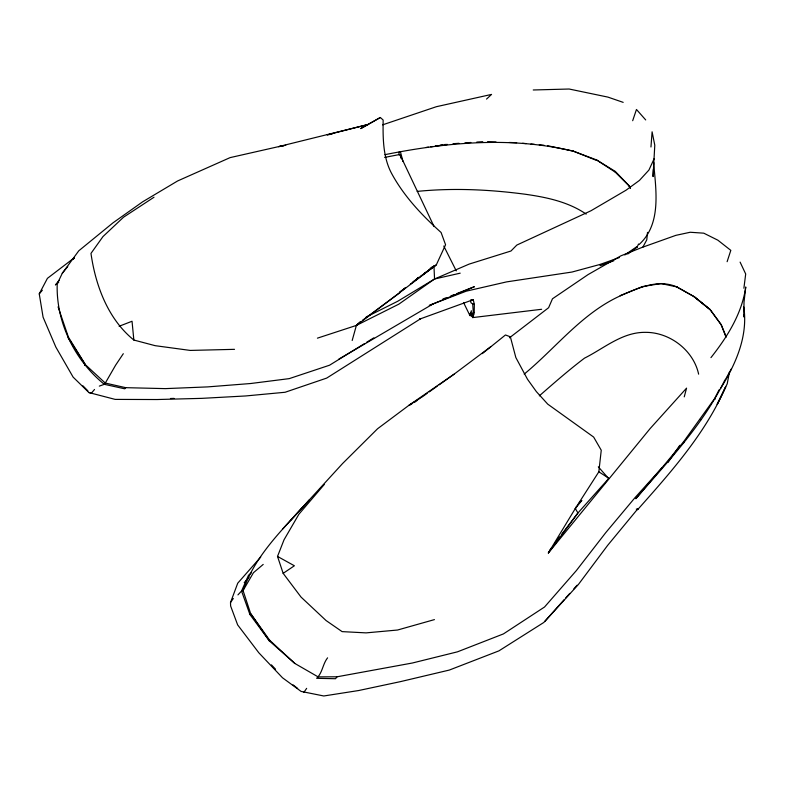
<?xml version="1.0" encoding="UTF-8"?>
<svg xmlns="http://www.w3.org/2000/svg" width="785" height="785" viewBox="0 0 785 785"><rect width="100%" height="100%" fill="white"/><g stroke="black" fill="none" stroke-linecap="round" stroke-linejoin="round"><path stroke-width="1.18" d="M541.65 309.28L472.688 317.591L474.199 312.489L474.346 304.374L473.218 299.684L471.844 299.752L473.218 299.684L419.582 319.142L420.731 318.671L326.688 378.095L285.092 392.264L245.695 395.954L201.784 398.358L157 399.536L115.179 399.398L88.921 392.569L73.123 377.114L55.843 347.078L43.087 317.199L39.25 293.865L47.414 278.351L73.77 258.216M628.883 185.692L615.126 172.052L596.561 159.934L573.06 151.054L547.547 145.725M653.336 169.481L653.041 176.596L654.788 145.186L652.099 131.811L650.961 147.001M653.522 164.742L653.62 162.367C655.828 189.734 661.892 223.813 639.127 244.478M647.507 232.399L646.781 239.837L642.837 247.187M684.245 396.857L686.571 388.133L650.117 428.59L548.352 552.993L575.297 508.533L598.837 471.814L601.251 450.237L593.656 437.078L547.744 404.147L536.381 391.637L527.52 379.302L515.843 357.548L510.358 336.814L505.462 334.969L482.314 353.613M743.895 288.232L745.691 273.975L740.098 262.102M384.611 157.412L398.829 154.674L399.241 151.858L399.477 152.349M729.51 371.766L727.214 383.806L717.176 404.324L725.732 386.75C705.499 433.457 670.989 472.099 637.548 509.74L637.891 508.729L636.704 509.504L636.321 509.072M352.18 340.494L356.39 325.412L360.727 321.497M473.649 314.854L472.688 317.591L473.306 312.43L472.698 303.962L470.961 302.765L470.539 299.939M463.523 302.48L469.94 315.59L471.334 310.732L471.314 316.59L473.306 312.43L474.199 312.489M727.116 261.699L730.815 250.366L717.863 240.181L703.762 233.174L690.201 232.262L675.875 235.343L641.855 247.491L620.876 255.841L588.093 274.583L552.483 298.771L548.607 307.72L509.465 337.805M632.681 120.713L636.468 109.468L645.702 119.938M564.091 599.76L543.799 622.476L498.917 650.873L449.314 670.066L400.615 681.596L358.578 690.545L323.803 695.981L301.116 691.428L282.502 677.779L258.805 652.757L237.649 624.899L230.623 605.991L230.505 602.546L237.727 583.196L260.728 557.046M434.429 619.61L397.563 630.021L366.065 632.877L342.103 631.621L326.06 620.533L301.038 597.081L283.159 573.344L277.517 556.428L284.033 539.795L298.948 514.146L324.264 484.502M615.126 172.052L615.361 171.473L596.561 159.934M317.425 338.158L356.39 325.412L436.323 264.849L445.566 244.753L441.091 232.488C422.124 215.453 404.393 196.741 392.029 174.231C382.923 157.844 382.874 138.327 383.149 120.036L380.332 117.505L360.786 128.573L380.332 117.505M654.219 158.56L648.91 170.08L639.422 180.432L626.057 190.196L590.948 210.773L516.824 245.067L510.957 251.014L469.136 264.103L434.556 278.999L397.661 301.303L366.144 317.052M627.686 254.055L637.018 247.314L638.558 244.017M332.016 134.156L327.188 134.853L368.204 124.452L278.547 146.638L230.103 157.618L177.606 180.962L142.605 201.843L113.04 222.803L78.785 250.798L62.27 273.298L57.207 283.915C55.951 322.223 74.653 360.335 104.307 384.316L124.756 388.81L125.767 387.672L165.35 388.624L207.652 386.897L250.621 383.522L289.253 378.625L329.563 365.211L364.574 343.565M282.482 529.188L309.28 500.074C284.327 527.814 255.527 554.416 243.065 590.575L250.631 613.576L269.716 640.305L269.402 640.933L294.856 663.472L318.121 676.886L337.04 676.798L412.41 663.001L457.488 651.825L503.43 633.917L544.545 607.011L576.327 570.616L605.745 532.652L635.036 497.631L662.049 467.674L683.421 441.994L714.595 398.584L719.05 389.88M662.412 468.38L662.049 467.674L635.811 498.72C668.035 461.256 703.115 424.665 724.957 379.842M58.07 306.847L68.393 337.089L68.069 337.707L85.398 364.711L105.298 383.08L125.767 387.672M720.65 388.369C735.741 364.112 748.223 336.206 743.758 306.974M327.58 657.84C322.655 664.041 322.537 672.873 316.63 678.318L335.529 678.721L337.04 676.798M725.88 378.782L731.326 368.93M550.962 548.342L548.352 552.993L577.956 512.968L608.866 478.31L598.837 471.814M561.903 533.996L577.956 512.968L575.297 508.533L576.298 506.894M679.771 445.33L668.035 462.394M123.304 353.701L115.63 365.153L105.298 383.08L104.307 384.316L99.322 386.112M230.505 602.546L233.312 598.494M303.864 692.409L306.66 688.347M710.945 357.626C727.342 336.834 741.953 313.676 745.75 286.967L744.003 302.205L743.856 316.954L743.797 314.657M554.602 543.563L559.715 536.871M59.052 280.353L55.441 284.945L58.757 282.158M249.905 614.478L250.631 613.576L269.402 640.933L249.905 614.478L241.544 591.017L248.531 575.228L251.465 572.795M62.27 273.298L67.765 266.527M575.297 508.533L581.842 500.467L579.281 502.253M637.891 508.729L607.659 545.359L578.398 584.482L544.829 621.396M470.568 313.244L469.548 314.461L469.94 315.59M39.25 293.865L42.341 290.244M94.524 389.468L91.443 393.099L88.921 392.569M244.204 582.676L249.002 577.201M290.352 520.612L342.564 463.552L377.575 428.747L409.27 405.06L454.044 374.209L490.694 346.735M565.72 597.944L569.773 593.401M573.835 588.858L577.083 585.227M237.943 594.893L241.544 591.017L243.065 590.575L253.437 572.707L263.211 564.415M486.533 99.087L491.557 94.416L436.391 106.701L382.589 124.854M84.574 365.476L85.398 364.711L68.393 337.089M524.203 374.111C556.172 347.716 582.156 313.009 620.749 295.641C638.185 288.124 657.722 278.793 676.66 286.829L694.431 296.838L709.974 309.388L721.189 324.686L726.017 337.187M360.649 321.673L356.39 325.412L398.819 304.168L434.556 278.999L460.206 273.16M539.315 395.866C554.112 382.962 568.85 369.99 584.521 358.137C604.185 348.295 622.279 332.055 645.368 332.349C669.742 332.124 693.498 350.296 698.63 374.16M405.472 287.712L399.781 292.148L405.531 287.81M416.855 278.822L418.748 277.34M430.131 268.46L432.035 266.978M410.329 284.199L435.253 265.409L424.616 273.209M362.611 320.221L399.908 292.687M416.884 278.891L418.817 277.468M413.047 281.786L418.866 277.547M420.809 276.134L436.323 264.849M414.323 402.499L417.296 400.379M421.27 397.553L427.226 393.305M429.218 391.892L437.157 386.23M439.149 384.817L454.044 374.209M624.782 254.978L636.723 246.755L637.018 247.314M283.159 573.344L294.385 565.769L277.517 556.428M153.997 197.231L123.5 217.229L102.953 236.599L90.981 253.398C95.525 285.524 108.006 319.132 133.852 340.042L155.145 345.675L190.235 350.424L234.519 349.335M411.428 404.128L409.27 405.06L414.401 401.861M416.452 400.585L420.544 398.024M366.624 342.289L373.837 337.835M338.806 359.137L433.104 303.903M409.27 405.06L412.302 403.529M430.17 305.139L474.375 286.711L456.487 293.708M676.994 286.967L661.078 283.542L642.385 286.594L620.121 295.641L620.749 295.641M442.907 299.026L446.302 297.692M450.825 295.925L454.221 294.601M119.114 326.266L132.037 321.251L133.852 340.042M429.277 305.355L466.231 291.176L506.619 281.884L571.99 272.042L600.044 264.447L619.375 257.558M613.899 260.728L600.221 265.673L600.044 264.447M285.75 145.284L278.547 146.638L283.307 145.931M384.984 154.655C446.891 142.291 511.359 136.296 573.393 151.23M435.312 145.902L437.677 145.539M440.042 145.186L442.397 144.832M444.761 144.479L447.45 144.469L435.547 146.147M426.039 147.492L428.414 147.158M430.798 146.824L433.173 146.491M417.169 191.403C453.122 187.792 489.438 189.519 525.204 194.238C546.438 197.251 568.183 201.774 586.189 214.099M453.053 143.714L458.989 143.302M464.926 142.89L470.863 142.487M476.799 142.075L482.736 141.663M533.241 89.981L569.135 89.019L607.914 97.104L623.182 102.364M170.443 398.495L174.074 398.397M487.554 141.712L496.041 142.006M509.386 142.468L516.658 142.713M642.385 286.594L642.886 286.613M472.079 313.951L473.885 314.029M522.604 143.272L526.176 143.606M530.935 144.048L534.497 144.381M539.256 144.823L544.015 145.264M398.829 154.674L400.105 154.88L434.056 226.551M472.698 303.962L474.346 304.374M573.06 151.054L596.551 160.425M676.66 286.829L694.431 296.838L710.18 309.683L721.337 324.931M699.867 419.435L700.711 419.926M293.06 684.863L297.672 688.455M693.616 296.357L710.18 309.683M269.716 640.305L294.856 663.472M82.925 385.808L87.881 390.842M615.361 171.473L628.657 185.319L630.119 187.752M271.433 664.866L275.535 669.183M598.307 466.81L608.777 478.703M683.421 441.994L683.843 442.701M628.657 185.319L630.492 188.4M443.79 246.039L456.271 270.894M714.595 398.584L714.988 399.408M721.189 324.686L726.164 336.696M400.105 154.88L401.213 158.629M400.35 151.476L402.96 161.465M433.928 265.497L434.556 278.999M74.34 258.088L72.338 259.423L74.389 258.079"/></g></svg>
